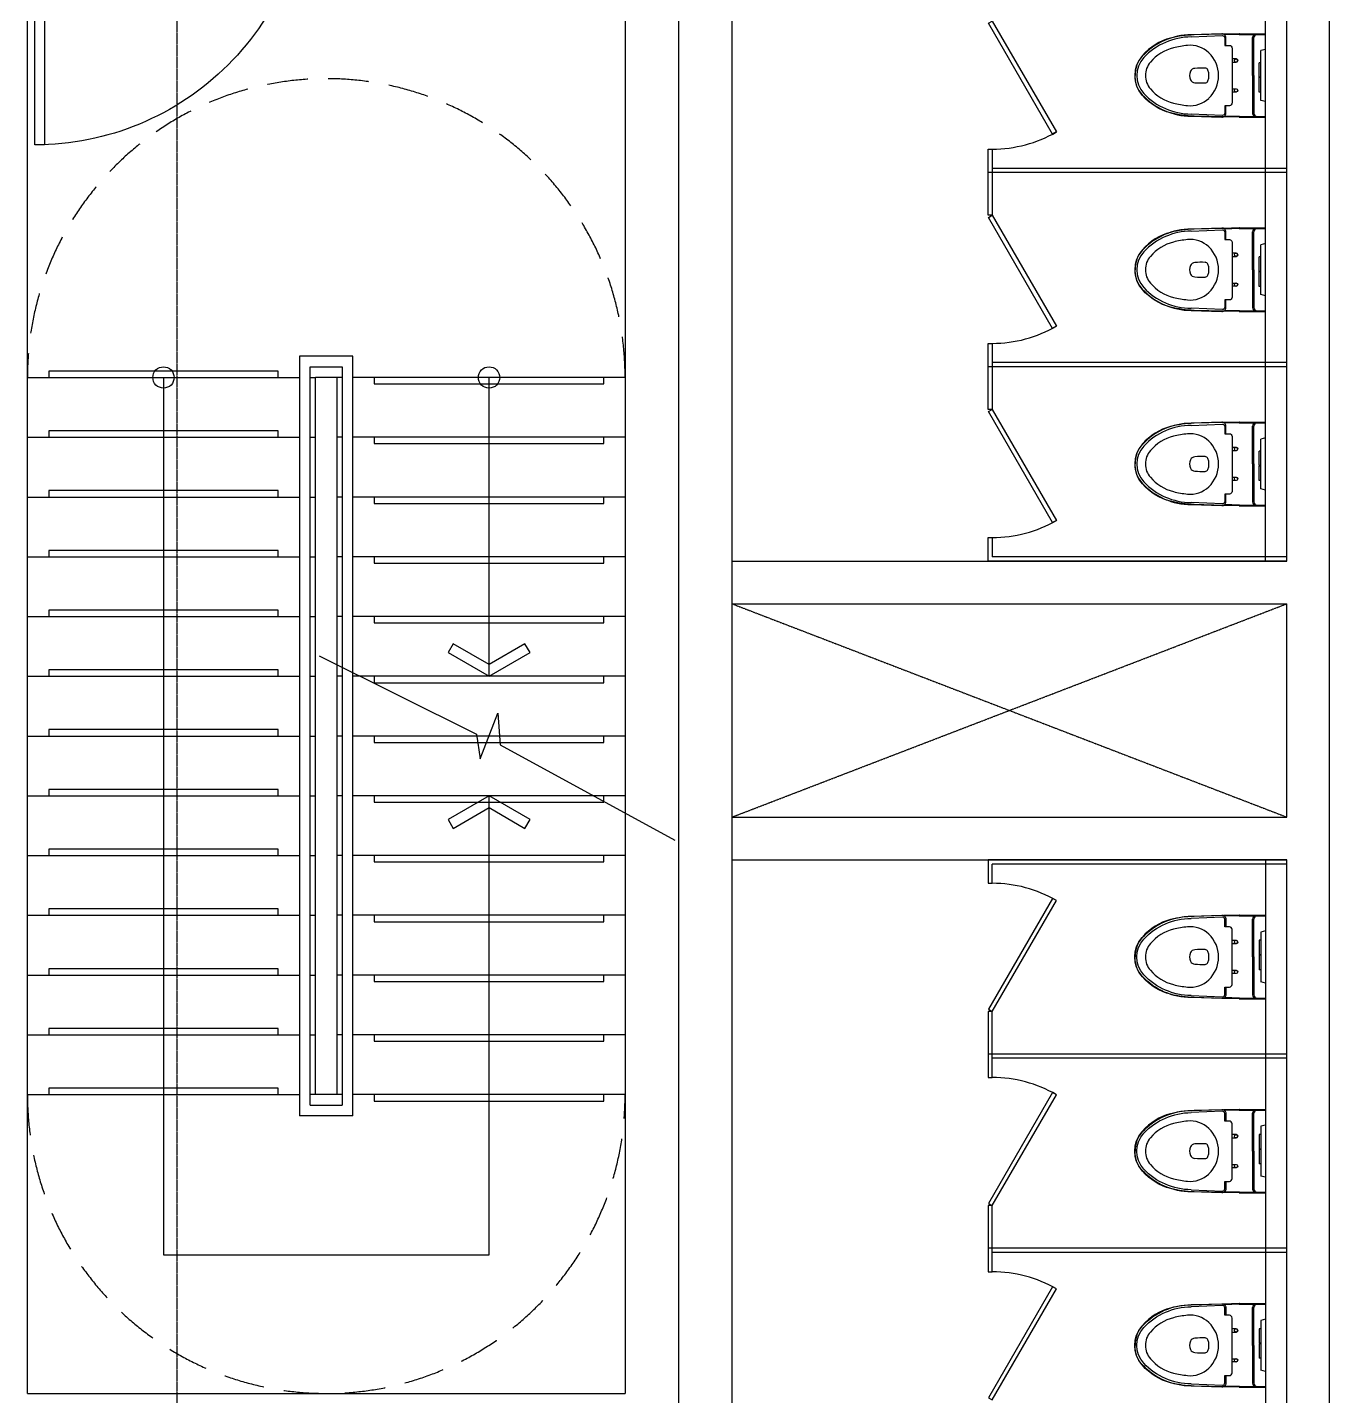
# Model space of a CAD drawing. Header units: millimetres. Extents: x -179076 to 173472, y -18667 to 271134.
# Drawn here: x -114487 to -108387, y 200502 to 206918 of the extents above; entities that cross this region are included whole.
import ezdxf
from ezdxf.enums import TextEntityAlignment as Align

# ---------------------------------------------------------------- set-up
doc = ezdxf.new("R2010")
doc.units = ezdxf.units.MM
for name, pattern in [('X-CORE_21F$0$CENTER2', [1.125, 0.75, -0.125, 0.125, -0.125]), ('X-CORE_21F$0$HIDDEN', [9.525, 6.35, -3.175]), ('X-GRID_5~ROOF$0$CENTER2', [1.125, 0.75, -0.125, 0.125, -0.125]), ('X-INT-OFFICE-21F$0$X-INT-OFFICE-21F$0$DASHED', [3, 2, -1])]:
    doc.linetypes.add(name, pattern=pattern)
doc.layers.get('0').update_dxf_attribs({"lineweight": 20})
doc.layers.get('Defpoints').update_dxf_attribs({"color": 151, "lineweight": 9})
for name, color, linetype in [('X-CORE_21F$0$A-CEN2', 8, 'X-CORE_21F$0$CENTER2'), ('X-CORE_21F$0$A-CON', 2, 'Continuous'), ('X-CORE_21F$0$A-DOOR', 4, 'Continuous'), ('X-CORE_21F$0$A-DOORF', 9, 'Continuous'), ('X-CORE_21F$0$A-ELE4', 8, 'Continuous'), ('X-CORE_21F$0$A-HR', 6, 'Continuous'), ('X-CORE_21F$0$A-STR', 4, 'Continuous'), ('X-CORE_21F$0$A-SYM', 7, 'Continuous'), ('X-GRID_5~ROOF$0$A-CEN1', 1, 'X-GRID_5~ROOF$0$CENTER2'), ('X-INT-OFFICE-21F$0$A-WALD', 7, 'Continuous'), ('X-INT-OFFICE-21F$0$X-INT-OFFICE-21F$0$A-OPEN2', 9, 'X-INT-OFFICE-21F$0$X-INT-OFFICE-21F$0$DASHED'), ('X-INT-OFFICE-21F$0$X-INT-OFFICE-21F$0$A-TOIL', 6, 'Continuous'), ('X-INT-OFFICE-21F$0$X-INT-OFFICE-21F$0$A-WALD', 7, 'Continuous')]:
    doc.layers.add(name, color=color, linetype=linetype)
doc.styles.add('X-CORE_21F$0$X-PLAN$0$Standard', font='')
doc.styles.get('X-CORE_21F$0$X-PLAN$0$Standard').set_extended_font_data('DotumChe')

# ---------------------------------------------------------------- blocks, each defined once
blk = doc.blocks.new('X-CORE_21F$0$SD-1350-220')
at = {"layer": 'X-CORE_21F$0$A-DOOR'}
for points in [[(35, 25), (80, 25), (80, 1305), (35, 1305)], [(0, -195), (35, -195), (35, -145), (50, -145), (50, -25), (35, -25), (35, 25), (0, 25)], [(1350, -195), (1315, -195), (1315, -145), (1300, -145), (1300, -25), (1315, -25), (1315, 25), (1350, 25)]]:
    blk.add_lwpolyline(points, close=True, dxfattribs=at)
at = {"layer": 'X-CORE_21F$0$A-DOORF'}
blk.add_arc((35, 25), 1280, 359.98932, 90, dxfattribs=at)
at = {"layer": 'X-CORE_21F$0$A-ELE4'}
for p, q in [((1315, 25), (35, 25)), ((1315, -195), (35, -195))]:
    blk.add_line(p, q, dxfattribs=at)
at = {"layer": 'Defpoints', "linetype": 'Continuous', "style": 'X-CORE_21F$0$X-PLAN$0$Standard', "text_generation_flag": 6}
blk.add_text('SD-1350-220', height=37.5, rotation=180, dxfattribs=at).set_placement((251.5, -91.3), align=Align.MIDDLE)

msp = doc.modelspace()

# ---------------------------------------------------------------- linework, layer by layer
at = {"layer": 'X-CORE_21F$0$A-CEN2'}
msp.add_line((-111437.3, 209667.5), (-111437.3, 197767.5), dxfattribs=at)
at = {"layer": 'X-CORE_21F$0$A-CON', "ltscale": 10}
for p, q in [((-114487.3, 200517.5), (-114487.3, 209917.5)), ((-111187.3, 209917.5), (-111187.3, 197517.5)), ((-111687.3, 207567.5), (-111687.3, 200517.5)), ((-114487.3, 200517.5), (-111687.3, 200517.5))]:
    msp.add_line(p, q, dxfattribs=at)
at = {"layer": 'X-CORE_21F$0$A-ELE4'}
for points in [[(-113312.3, 205277.5), (-113312.3, 205307.5), (-114387.3, 205307.5), (-114387.3, 205277.5)], [(-112862.3, 205277.5), (-112862.3, 205247.5), (-111787.3, 205247.5), (-111787.3, 205277.5)], [(-113312.3, 204997.5), (-113312.3, 205027.5), (-114387.3, 205027.5), (-114387.3, 204997.5)], [(-112862.3, 204997.5), (-112862.3, 204967.5), (-111787.3, 204967.5), (-111787.3, 204997.5)], [(-113312.3, 204717.5), (-113312.3, 204747.5), (-114387.3, 204747.5), (-114387.3, 204717.5)], [(-112862.3, 204717.5), (-112862.3, 204687.5), (-111787.3, 204687.5), (-111787.3, 204717.5)], [(-113312.3, 204437.5), (-113312.3, 204467.5), (-114387.3, 204467.5), (-114387.3, 204437.5)], [(-112862.3, 204437.5), (-112862.3, 204407.5), (-111787.3, 204407.5), (-111787.3, 204437.5)], [(-113312.3, 204157.5), (-113312.3, 204187.5), (-114387.3, 204187.5), (-114387.3, 204157.5)], [(-112862.3, 204157.5), (-112862.3, 204127.5), (-111787.3, 204127.5), (-111787.3, 204157.5)], [(-113312.3, 203877.5), (-113312.3, 203907.5), (-114387.3, 203907.5), (-114387.3, 203877.5)], [(-112862.3, 203877.5), (-112862.3, 203847.5), (-111787.3, 203847.5), (-111787.3, 203877.5)], [(-113312.3, 203597.5), (-113312.3, 203627.5), (-114387.3, 203627.5), (-114387.3, 203597.5)], [(-112862.3, 203597.5), (-112862.3, 203567.5), (-111787.3, 203567.5), (-111787.3, 203597.5)], [(-113312.3, 203317.5), (-113312.3, 203347.5), (-114387.3, 203347.5), (-114387.3, 203317.5)], [(-112862.3, 203317.5), (-112862.3, 203287.5), (-111787.3, 203287.5), (-111787.3, 203317.5)], [(-113312.3, 203037.5), (-113312.3, 203067.5), (-114387.3, 203067.5), (-114387.3, 203037.5)], [(-112862.3, 203037.5), (-112862.3, 203007.5), (-111787.3, 203007.5), (-111787.3, 203037.5)], [(-113312.3, 202757.5), (-113312.3, 202787.5), (-114387.3, 202787.5), (-114387.3, 202757.5)], [(-112862.3, 202757.5), (-112862.3, 202727.5), (-111787.3, 202727.5), (-111787.3, 202757.5)], [(-113312.3, 202477.5), (-113312.3, 202507.5), (-114387.3, 202507.5), (-114387.3, 202477.5)], [(-112862.3, 202477.5), (-112862.3, 202447.5), (-111787.3, 202447.5), (-111787.3, 202477.5)], [(-113312.3, 202197.5), (-113312.3, 202227.5), (-114387.3, 202227.5), (-114387.3, 202197.5)], [(-112862.3, 202197.5), (-112862.3, 202167.5), (-111787.3, 202167.5), (-111787.3, 202197.5)], [(-113312.3, 201917.5), (-113312.3, 201947.5), (-114387.3, 201947.5), (-114387.3, 201917.5)], [(-112862.3, 201917.5), (-112862.3, 201887.5), (-111787.3, 201887.5), (-111787.3, 201917.5)]]:
    msp.add_lwpolyline(points, dxfattribs=at)
at = {"layer": 'X-CORE_21F$0$A-HR'}
for p, q in [((-113212.3, 205377.5), (-113212.3, 201817.5)), ((-112962.3, 201817.5), (-112962.3, 205377.5)), ((-113162.3, 201867.5), (-113162.3, 205327.5)), ((-113162.3, 205327.5), (-113012.3, 205327.5)), ((-113012.3, 205327.5), (-113012.3, 201867.5)), ((-113162.3, 201867.5), (-113012.3, 201867.5)), ((-112962.3, 201817.5), (-113212.3, 201817.5))]:
    msp.add_line(p, q, dxfattribs=at)
msp.add_lwpolyline([(-112962.3, 205377.5), (-113212.3, 205377.5)], dxfattribs=at)
at = {"layer": 'X-CORE_21F$0$A-STR'}
for p, q in [((-114487.3, 205277.5), (-113212.3, 205277.5)), ((-113162.3, 205277.5), (-113137.3, 205277.5)), ((-113037.3, 205277.5), (-113137.3, 205277.5)), ((-113137.3, 201917.5), (-113137.3, 205277.5)), ((-113037.3, 205277.5), (-113037.3, 201917.5)), ((-113012.3, 205277.5), (-113037.3, 205277.5)), ((-111687.3, 205277.5), (-112962.3, 205277.5)), ((-114487.3, 204997.5), (-113212.3, 204997.5)), ((-113162.3, 204997.5), (-113137.3, 204997.5)), ((-113012.3, 204997.5), (-113037.3, 204997.5)), ((-111687.3, 204997.5), (-112962.3, 204997.5)), ((-114487.3, 204717.5), (-113212.3, 204717.5)), ((-113162.3, 204717.5), (-113137.3, 204717.5)), ((-113012.3, 204717.5), (-113037.3, 204717.5)), ((-111687.3, 204717.5), (-112962.3, 204717.5)), ((-114487.3, 204437.5), (-113212.3, 204437.5)), ((-113162.3, 204437.5), (-113137.3, 204437.5)), ((-113012.3, 204437.5), (-113037.3, 204437.5)), ((-111687.3, 204437.5), (-112962.3, 204437.5)), ((-114487.3, 204157.5), (-113212.3, 204157.5)), ((-113162.3, 204157.5), (-113137.3, 204157.5)), ((-113012.3, 204157.5), (-113037.3, 204157.5)), ((-111687.3, 204157.5), (-112962.3, 204157.5)), ((-114487.3, 203877.5), (-113212.3, 203877.5)), ((-113162.3, 203877.5), (-113137.3, 203877.5)), ((-113012.3, 203877.5), (-113037.3, 203877.5)), ((-111687.3, 203877.5), (-112962.3, 203877.5)), ((-114487.3, 203597.5), (-113212.3, 203597.5)), ((-113162.3, 203597.5), (-113137.3, 203597.5)), ((-113012.3, 203597.5), (-113037.3, 203597.5)), ((-111687.3, 203597.5), (-112962.3, 203597.5)), ((-114487.3, 203317.5), (-113212.3, 203317.5)), ((-113162.3, 203317.5), (-113137.3, 203317.5)), ((-113012.3, 203317.5), (-113037.3, 203317.5)), ((-111687.3, 203317.5), (-112962.3, 203317.5)), ((-114487.3, 203037.5), (-113212.3, 203037.5)), ((-113162.3, 203037.5), (-113137.3, 203037.5)), ((-113012.3, 203037.5), (-113037.3, 203037.5)), ((-111687.3, 203037.5), (-112962.3, 203037.5)), ((-114487.3, 202757.5), (-113212.3, 202757.5)), ((-113162.3, 202757.5), (-113137.3, 202757.5)), ((-113012.3, 202757.5), (-113037.3, 202757.5)), ((-111687.3, 202757.5), (-112962.3, 202757.5)), ((-114487.3, 202477.5), (-113212.3, 202477.5)), ((-113162.3, 202477.5), (-113137.3, 202477.5)), ((-113012.3, 202477.5), (-113037.3, 202477.5)), ((-111687.3, 202477.5), (-112962.3, 202477.5)), ((-114487.3, 202197.5), (-113212.3, 202197.5)), ((-113162.3, 202197.5), (-113137.3, 202197.5)), ((-113012.3, 202197.5), (-113037.3, 202197.5)), ((-111687.3, 202197.5), (-112962.3, 202197.5)), ((-114487.3, 201917.5), (-113212.3, 201917.5)), ((-113012.3, 201917.5), (-113162.3, 201917.5)), ((-111687.3, 201917.5), (-112962.3, 201917.5))]:
    msp.add_line(p, q, dxfattribs=at)
at = {"layer": 'X-CORE_21F$0$A-STR', "color": 8, "linetype": 'X-CORE_21F$0$HIDDEN', "ltscale": 30}
for centre, start, end in [((-113087.3, 205277.5), 0, 180), ((-113087.3, 201917.5), 180, 0)]:
    msp.add_arc(centre, 1400, start, end, dxfattribs=at)
at = {"layer": 'X-CORE_21F$0$A-SYM'}
for points in [[(-113849.8, 205277.5), (-113849.8, 201167.5), (-112324.8, 201167.5), (-112324.8, 203317.5)], [(-112324.8, 203877.5), (-112324.8, 205277.5)], [(-113121.2, 203973.9), (-112382.8, 203606.8), (-112366.3, 203491), (-112283.3, 203704), (-112273.4, 203555.9), (-111454.2, 203109.4)]]:
    msp.add_lwpolyline(points, dxfattribs=at)
for points in [[(-112132.8, 203988.3), (-112156.8, 204029.9), (-112324.8, 203932.9), (-112492.8, 204029.9), (-112516.8, 203988.3), (-112324.8, 203877.5)], [(-112516.8, 203206.6), (-112492.8, 203165), (-112324.8, 203262), (-112156.8, 203165), (-112132.8, 203206.6), (-112324.8, 203317.5)]]:
    msp.add_lwpolyline(points, close=True, dxfattribs=at)
for centre in [(-113849.8, 205277.5), (-112324.8, 205277.5)]:
    msp.add_circle(centre, 50, dxfattribs=at)
at = {"layer": 'X-GRID_5~ROOF$0$A-CEN1', "ltscale": 10}
msp.add_line((-113787.3, 231767.5), (-113787.3, 175767.5), dxfattribs=at)
at = {"layer": 'X-INT-OFFICE-21F$0$A-WALD'}
msp.add_line((-108387.3, 197367.5), (-108387.3, 210067.5), dxfattribs=at)
at = {"layer": 'X-INT-OFFICE-21F$0$X-INT-OFFICE-21F$0$A-OPEN2'}
for p, q in [((-111187.3, 203217.5), (-108587.3, 204217.5)), ((-111187.3, 204217.5), (-108587.3, 203217.5))]:
    msp.add_line(p, q, dxfattribs=at)
at = {"layer": 'X-INT-OFFICE-21F$0$X-INT-OFFICE-21F$0$A-TOIL'}
for p, q in [((-109987.3, 206237.5), (-109987.3, 206347.5)), ((-109987.3, 206347.5), (-109967.3, 206347.5)), ((-109967.3, 206347.5), (-109967.3, 206257.5)), ((-109987.3, 206037.5), (-109987.3, 206257.5)), ((-108587.3, 206237.5), (-109987.3, 206237.5)), ((-109967.3, 206257.5), (-109967.3, 206037.5)), ((-108587.3, 206257.5), (-109967.3, 206257.5)), ((-108587.3, 206237.5), (-109967.3, 206237.5)), ((-109967.3, 206037.5), (-109987.3, 206037.5)), ((-109987.3, 205327.5), (-109987.3, 205437.5)), ((-109987.3, 205437.5), (-109967.3, 205437.5)), ((-109967.3, 205437.5), (-109967.3, 205347.5)), ((-109987.3, 205127.5), (-109987.3, 205347.5)), ((-108587.3, 205327.5), (-109987.3, 205327.5)), ((-109967.3, 205347.5), (-109967.3, 205127.5)), ((-108587.3, 205347.5), (-109967.3, 205347.5)), ((-108587.3, 205327.5), (-109967.3, 205327.5)), ((-109967.3, 205127.5), (-109987.3, 205127.5)), ((-109987.3, 204417.5), (-109987.3, 204527.5)), ((-109987.3, 204527.5), (-109967.3, 204527.5)), ((-109967.3, 204527.5), (-109967.3, 204437.5)), ((-108587.3, 204417.5), (-109987.3, 204417.5)), ((-108587.3, 204437.5), (-109967.3, 204437.5)), ((-108587.3, 203017.5), (-109987.3, 203017.5)), ((-109987.3, 203017.5), (-109987.3, 202907.5)), ((-108587.3, 202997.5), (-109967.3, 202997.5)), ((-109967.3, 202907.5), (-109967.3, 202997.5)), ((-109987.3, 202907.5), (-109967.3, 202907.5)), ((-109967.3, 202307.5), (-109987.3, 202307.5)), ((-109987.3, 202307.5), (-109987.3, 202087.5)), ((-109967.3, 202087.5), (-109967.3, 202307.5)), ((-108587.3, 202107.5), (-109987.3, 202107.5)), ((-109987.3, 202107.5), (-109987.3, 201997.5)), ((-108587.3, 202107.5), (-109967.3, 202107.5)), ((-108587.3, 202087.5), (-109967.3, 202087.5)), ((-109967.3, 201997.5), (-109967.3, 202087.5)), ((-109987.3, 201997.5), (-109967.3, 201997.5)), ((-109987.3, 201397.5), (-109987.3, 201177.5)), ((-109967.3, 201397.5), (-109987.3, 201397.5)), ((-109967.3, 201177.5), (-109967.3, 201397.5)), ((-108587.3, 201197.5), (-109987.3, 201197.5)), ((-109987.3, 201197.5), (-109987.3, 201087.5)), ((-108587.3, 201197.5), (-109967.3, 201197.5)), ((-108587.3, 201177.5), (-109967.3, 201177.5)), ((-109967.3, 201087.5), (-109967.3, 201177.5)), ((-109987.3, 201087.5), (-109967.3, 201087.5))]:
    msp.add_line(p, q, dxfattribs=at)
for points in [[(-108687.3, 206237.5), (-108687.3, 207147.5)], [(-108687.3, 205327.5), (-108687.3, 206237.5)], [(-108687.3, 204417.5), (-108687.3, 205327.5)], [(-108687.3, 203017.5), (-108687.3, 202107.5)], [(-108687.3, 202107.5), (-108687.3, 201197.5)], [(-108687.3, 201197.5), (-108687.3, 200287.5)]]:
    msp.add_lwpolyline(points, dxfattribs=at)
for points in [[(-109667.3, 206427.8), (-109684.7, 206417.8), (-109984.7, 206937.5), (-109967.3, 206947.5)], [(-109667.3, 205517.8), (-109684.7, 205507.8), (-109984.7, 206027.5), (-109967.3, 206037.5)], [(-109667.3, 204607.8), (-109684.7, 204597.8), (-109984.7, 205117.5), (-109967.3, 205127.5)], [(-109667.3, 202827.1), (-109684.7, 202837.1), (-109984.7, 202317.5), (-109967.3, 202307.5)], [(-109667.3, 201917.1), (-109684.7, 201927.1), (-109984.7, 201407.5), (-109967.3, 201397.5)], [(-109667.3, 201007.1), (-109684.7, 201017.1), (-109984.7, 200497.5), (-109967.3, 200487.5)]]:
    msp.add_lwpolyline(points, close=True, dxfattribs=at)
for centre, start, end in [((-109967.3, 206947.5), 270, 300), ((-109967.3, 206037.5), 270, 300), ((-109967.3, 205127.5), 270, 300), ((-109967.3, 202307.5), 60, 90), ((-109967.3, 201397.5), 60, 90), ((-109967.3, 200487.5), 60, 90)]:
    msp.add_arc(centre, 600, start, end, dxfattribs=at)
at = {"layer": 'X-INT-OFFICE-21F$0$X-INT-OFFICE-21F$0$A-WALD'}
for p, q in [((-108587.3, 204417.5), (-108587.3, 209717.5)), ((-111187.3, 204417.5), (-108587.3, 204417.5)), ((-111187.3, 204217.5), (-108587.3, 204217.5)), ((-108587.3, 203217.5), (-108587.3, 204217.5)), ((-111187.3, 203217.5), (-108587.3, 203217.5)), ((-111187.3, 203017.5), (-108587.3, 203017.5)), ((-108587.3, 197717.5), (-108587.3, 203017.5))]:
    msp.add_line(p, q, dxfattribs=at)

# ---------------------------------------------------------------- block references
at = {"xscale": -1, "rotation": 180}
msp.add_blockref('X-CORE_21F$0$SD-1350-220', (-114487.3, 207672.5), dxfattribs=at)

# ---------------------------------------------------------------- next in the draw order: wipeouts: each hides what was drawn before it
for points in [[(-108687.3, 206496.5), (-108810.6, 206496.5), (-108822.9, 206496.8), (-108835.2, 206497.1), (-108847.5, 206497.5), (-108859.9, 206497.8), (-108872.2, 206498.1), (-108884.5, 206498.5), (-108886.1, 206497.9), (-108887.8, 206497.4), (-108889.6, 206497.2), (-108891.4, 206497.1), (-109035.6, 206502), (-109047.8, 206502.2), (-109060.1, 206502.9), (-109072.3, 206504.1), (-109084.4, 206505.8), (-109096.5, 206508), (-109108.4, 206510.6), (-109120.3, 206513.8), (-109132, 206517.4), (-109147.2, 206521.7), (-109162.1, 206527), (-109176.6, 206533.1), (-109190.8, 206540.2), (-109204.4, 206548.1), (-109217.6, 206556.8), (-109230.2, 206566.3), (-109242.2, 206576.6), (-109253.6, 206587.5), (-109264.2, 206599.2), (-109268.1, 206603.9), (-109271.8, 206608.8), (-109275.3, 206613.9), (-109278.6, 206619), (-109281.6, 206624.4), (-109287.2, 206634.9), (-109291.9, 206645.8), (-109295.6, 206657.1), (-109298.2, 206668.8), (-109299.8, 206680.6), (-109300.3, 206692.5), (-109299.8, 206704.4), (-109298.2, 206716.2), (-109295.6, 206727.8), (-109291.9, 206739.1), (-109287.2, 206750), (-109281.6, 206760.5), (-109278.6, 206765.9), (-109275.3, 206771.1), (-109271.8, 206776.1), (-109268.1, 206781), (-109264.2, 206785.7), (-109253.6, 206797.4), (-109242.2, 206808.3), (-109230.2, 206818.6), (-109217.6, 206828.1), (-109204.4, 206836.8), (-109190.8, 206844.7), (-109176.6, 206851.8), (-109162.1, 206857.9), (-109147.2, 206863.2), (-109132, 206867.6), (-109120.3, 206871.1), (-109108.4, 206874.3), (-109096.5, 206876.9), (-109084.4, 206879.1), (-109072.3, 206880.8), (-109060.1, 206880.8), (-109047.8, 206882.7), (-109035.6, 206883), (-108891.4, 206887.8), (-108889.6, 206887.7), (-108887.8, 206887.5), (-108886.1, 206887), (-108884.5, 206886.4), (-108872.2, 206886.8), (-108859.9, 206887.1), (-108847.5, 206887.4), (-108835.2, 206887.8), (-108822.9, 206888.1), (-108810.6, 206888.4), (-108687.3, 206888.4)], [(-108687.3, 205586.5), (-108810.6, 205586.5), (-108822.9, 205586.8), (-108835.2, 205587.1), (-108847.5, 205587.5), (-108859.9, 205587.8), (-108872.2, 205588.1), (-108884.5, 205588.5), (-108886.1, 205587.9), (-108887.8, 205587.4), (-108889.6, 205587.2), (-108891.4, 205587.1), (-109035.6, 205592), (-109047.8, 205592.2), (-109060.1, 205592.9), (-109072.3, 205594.1), (-109084.4, 205595.8), (-109096.5, 205598), (-109108.4, 205600.6), (-109120.3, 205603.8), (-109132, 205607.4), (-109147.2, 205611.7), (-109162.1, 205617), (-109176.6, 205623.1), (-109190.8, 205630.2), (-109204.4, 205638.1), (-109217.6, 205646.8), (-109230.2, 205656.3), (-109242.2, 205666.6), (-109253.6, 205677.5), (-109264.2, 205689.2), (-109268.1, 205693.9), (-109271.8, 205698.8), (-109275.3, 205703.9), (-109278.6, 205709), (-109281.6, 205714.4), (-109287.2, 205724.9), (-109291.9, 205735.8), (-109295.6, 205747.1), (-109298.2, 205758.8), (-109299.8, 205770.6), (-109300.3, 205782.5), (-109299.8, 205794.4), (-109298.2, 205806.2), (-109295.6, 205817.8), (-109291.9, 205829.1), (-109287.2, 205840), (-109281.6, 205850.5), (-109278.6, 205855.9), (-109275.3, 205861.1), (-109271.8, 205866.1), (-109268.1, 205871), (-109264.2, 205875.7), (-109253.6, 205887.4), (-109242.2, 205898.3), (-109230.2, 205908.6), (-109217.6, 205918.1), (-109204.4, 205926.8), (-109190.8, 205934.7), (-109176.6, 205941.8), (-109162.1, 205947.9), (-109147.2, 205953.2), (-109132, 205957.6), (-109120.3, 205961.1), (-109108.4, 205964.3), (-109096.5, 205966.9), (-109084.4, 205969.1), (-109072.3, 205970.8), (-109060.1, 205970.8), (-109047.8, 205972.7), (-109035.6, 205973), (-108891.4, 205977.8), (-108889.6, 205977.7), (-108887.8, 205977.5), (-108886.1, 205977), (-108884.5, 205976.4), (-108872.2, 205976.8), (-108859.9, 205977.1), (-108847.5, 205977.4), (-108835.2, 205977.8), (-108822.9, 205978.1), (-108810.6, 205978.4), (-108687.3, 205978.4)], [(-108687.3, 204676.5), (-108810.6, 204676.5), (-108822.9, 204676.8), (-108835.2, 204677.1), (-108847.5, 204677.5), (-108859.9, 204677.8), (-108872.2, 204678.1), (-108884.5, 204678.5), (-108886.1, 204677.9), (-108887.8, 204677.4), (-108889.6, 204677.2), (-108891.4, 204677.1), (-109035.6, 204682), (-109047.8, 204682.2), (-109060.1, 204682.9), (-109072.3, 204684.1), (-109084.4, 204685.8), (-109096.5, 204688), (-109108.4, 204690.6), (-109120.3, 204693.8), (-109132, 204697.4), (-109147.2, 204701.7), (-109162.1, 204707), (-109176.6, 204713.1), (-109190.8, 204720.2), (-109204.4, 204728.1), (-109217.6, 204736.8), (-109230.2, 204746.3), (-109242.2, 204756.6), (-109253.6, 204767.5), (-109264.2, 204779.2), (-109268.1, 204783.9), (-109271.8, 204788.8), (-109275.3, 204793.9), (-109278.6, 204799), (-109281.6, 204804.4), (-109287.2, 204814.9), (-109291.9, 204825.8), (-109295.6, 204837.1), (-109298.2, 204848.8), (-109299.8, 204860.6), (-109300.3, 204872.5), (-109299.8, 204884.4), (-109298.2, 204896.2), (-109295.6, 204907.8), (-109291.9, 204919.1), (-109287.2, 204930), (-109281.6, 204940.5), (-109278.6, 204945.9), (-109275.3, 204951.1), (-109271.8, 204956.1), (-109268.1, 204961), (-109264.2, 204965.7), (-109253.6, 204977.4), (-109242.2, 204988.3), (-109230.2, 204998.6), (-109217.6, 205008.1), (-109204.4, 205016.8), (-109190.8, 205024.7), (-109176.6, 205031.8), (-109162.1, 205037.9), (-109147.2, 205043.2), (-109132, 205047.6), (-109120.3, 205051.1), (-109108.4, 205054.3), (-109096.5, 205056.9), (-109084.4, 205059.1), (-109072.3, 205060.8), (-109060.1, 205060.8), (-109047.8, 205062.7), (-109035.6, 205063), (-108891.4, 205067.8), (-108889.6, 205067.7), (-108887.8, 205067.5), (-108886.1, 205067), (-108884.5, 205066.4), (-108872.2, 205066.8), (-108859.9, 205067.1), (-108847.5, 205067.4), (-108835.2, 205067.8), (-108822.9, 205068.1), (-108810.6, 205068.4), (-108687.3, 205068.4)], [(-108687.3, 202758.4), (-108810.6, 202758.4), (-108822.9, 202758.1), (-108835.2, 202757.8), (-108847.5, 202757.4), (-108859.9, 202757.1), (-108872.2, 202756.8), (-108884.5, 202756.4), (-108886.1, 202757), (-108887.8, 202757.5), (-108889.6, 202757.7), (-108891.4, 202757.8), (-109035.6, 202753), (-109047.8, 202752.7), (-109060.1, 202752), (-109072.3, 202750.8), (-109084.4, 202749.1), (-109096.5, 202746.9), (-109108.4, 202744.3), (-109120.3, 202741.1), (-109132, 202737.6), (-109147.2, 202733.2), (-109162.1, 202727.9), (-109176.6, 202721.8), (-109190.8, 202714.7), (-109204.4, 202706.8), (-109217.6, 202698.1), (-109230.2, 202688.6), (-109242.2, 202678.3), (-109253.6, 202667.4), (-109264.2, 202655.7), (-109268.1, 202651), (-109271.8, 202646.1), (-109275.3, 202641.1), (-109278.6, 202635.9), (-109281.6, 202630.5), (-109287.2, 202620), (-109291.9, 202609.1), (-109295.6, 202597.8), (-109298.2, 202586.2), (-109299.8, 202574.4), (-109300.3, 202562.5), (-109299.8, 202550.6), (-109298.2, 202538.8), (-109295.6, 202527.1), (-109291.9, 202515.8), (-109287.2, 202504.9), (-109281.6, 202494.4), (-109278.6, 202489), (-109275.3, 202483.9), (-109271.8, 202478.8), (-109268.1, 202473.9), (-109264.2, 202469.2), (-109253.6, 202457.5), (-109242.2, 202446.6), (-109230.2, 202436.3), (-109217.6, 202426.8), (-109204.4, 202418.1), (-109190.8, 202410.2), (-109176.6, 202403.1), (-109162.1, 202397), (-109147.2, 202391.7), (-109132, 202387.4), (-109120.3, 202383.8), (-109108.4, 202380.6), (-109096.5, 202378), (-109084.4, 202375.8), (-109072.3, 202374.1), (-109060.1, 202374.1), (-109047.8, 202372.2), (-109035.6, 202372), (-108891.4, 202367.1), (-108889.6, 202367.2), (-108887.8, 202367.4), (-108886.1, 202367.9), (-108884.5, 202368.5), (-108872.2, 202368.1), (-108859.9, 202367.8), (-108847.5, 202367.5), (-108835.2, 202367.1), (-108822.9, 202366.8), (-108810.6, 202366.5), (-108687.3, 202366.5)], [(-108687.3, 201848.4), (-108810.6, 201848.4), (-108822.9, 201848.1), (-108835.2, 201847.8), (-108847.5, 201847.4), (-108859.9, 201847.1), (-108872.2, 201846.8), (-108884.5, 201846.4), (-108886.1, 201847), (-108887.8, 201847.5), (-108889.6, 201847.7), (-108891.4, 201847.8), (-109035.6, 201843), (-109047.8, 201842.7), (-109060.1, 201842), (-109072.3, 201840.8), (-109084.4, 201839.1), (-109096.5, 201836.9), (-109108.4, 201834.3), (-109120.3, 201831.1), (-109132, 201827.6), (-109147.2, 201823.2), (-109162.1, 201817.9), (-109176.6, 201811.8), (-109190.8, 201804.7), (-109204.4, 201796.8), (-109217.6, 201788.1), (-109230.2, 201778.6), (-109242.2, 201768.3), (-109253.6, 201757.4), (-109264.2, 201745.7), (-109268.1, 201741), (-109271.8, 201736.1), (-109275.3, 201731.1), (-109278.6, 201725.9), (-109281.6, 201720.5), (-109287.2, 201710), (-109291.9, 201699.1), (-109295.6, 201687.8), (-109298.2, 201676.2), (-109299.8, 201664.4), (-109300.3, 201652.5), (-109299.8, 201640.6), (-109298.2, 201628.8), (-109295.6, 201617.1), (-109291.9, 201605.8), (-109287.2, 201594.9), (-109281.6, 201584.4), (-109278.6, 201579), (-109275.3, 201573.9), (-109271.8, 201568.8), (-109268.1, 201563.9), (-109264.2, 201559.2), (-109253.6, 201547.5), (-109242.2, 201536.6), (-109230.2, 201526.3), (-109217.6, 201516.8), (-109204.4, 201508.1), (-109190.8, 201500.2), (-109176.6, 201493.1), (-109162.1, 201487), (-109147.2, 201481.7), (-109132, 201477.4), (-109120.3, 201473.8), (-109108.4, 201470.6), (-109096.5, 201468), (-109084.4, 201465.8), (-109072.3, 201464.1), (-109060.1, 201464.1), (-109047.8, 201462.2), (-109035.6, 201462), (-108891.4, 201457.1), (-108889.6, 201457.2), (-108887.8, 201457.4), (-108886.1, 201457.9), (-108884.5, 201458.5), (-108872.2, 201458.1), (-108859.9, 201457.8), (-108847.5, 201457.5), (-108835.2, 201457.1), (-108822.9, 201456.8), (-108810.6, 201456.5), (-108687.3, 201456.5)], [(-108687.3, 200938.4), (-108810.6, 200938.4), (-108822.9, 200938.1), (-108835.2, 200937.8), (-108847.5, 200937.4), (-108859.9, 200937.1), (-108872.2, 200936.8), (-108884.5, 200936.4), (-108886.1, 200937), (-108887.8, 200937.5), (-108889.6, 200937.7), (-108891.4, 200937.8), (-109035.6, 200933), (-109047.8, 200932.7), (-109060.1, 200932), (-109072.3, 200930.8), (-109084.4, 200929.1), (-109096.5, 200926.9), (-109108.4, 200924.3), (-109120.3, 200921.1), (-109132, 200917.6), (-109147.2, 200913.2), (-109162.1, 200907.9), (-109176.6, 200901.8), (-109190.8, 200894.7), (-109204.4, 200886.8), (-109217.6, 200878.1), (-109230.2, 200868.6), (-109242.2, 200858.3), (-109253.6, 200847.4), (-109264.2, 200835.7), (-109268.1, 200831), (-109271.8, 200826.1), (-109275.3, 200821.1), (-109278.6, 200815.9), (-109281.6, 200810.5), (-109287.2, 200800), (-109291.9, 200789.1), (-109295.6, 200777.8), (-109298.2, 200766.2), (-109299.8, 200754.4), (-109300.3, 200742.5), (-109299.8, 200730.6), (-109298.2, 200718.8), (-109295.6, 200707.1), (-109291.9, 200695.8), (-109287.2, 200684.9), (-109281.6, 200674.4), (-109278.6, 200669), (-109275.3, 200663.9), (-109271.8, 200658.8), (-109268.1, 200653.9), (-109264.2, 200649.2), (-109253.6, 200637.5), (-109242.2, 200626.6), (-109230.2, 200616.3), (-109217.6, 200606.8), (-109204.4, 200598.1), (-109190.8, 200590.2), (-109176.6, 200583.1), (-109162.1, 200577), (-109147.2, 200571.7), (-109132, 200567.4), (-109120.3, 200563.8), (-109108.4, 200560.6), (-109096.5, 200558), (-109084.4, 200555.8), (-109072.3, 200554.1), (-109060.1, 200554.1), (-109047.8, 200552.2), (-109035.6, 200552), (-108891.4, 200547.1), (-108889.6, 200547.2), (-108887.8, 200547.4), (-108886.1, 200547.9), (-108884.5, 200548.5), (-108872.2, 200548.1), (-108859.9, 200547.8), (-108847.5, 200547.5), (-108835.2, 200547.1), (-108822.9, 200546.8), (-108810.6, 200546.5), (-108687.3, 200546.5)]]:
    msp.add_wipeout(points).translate(0, 0, 0).dxf.layer = 'X-INT-OFFICE-21F$0$X-INT-OFFICE-21F$0$A-TOIL'

# ---------------------------------------------------------------- next in the draw order: linework, layer by layer
at = {"layer": 'X-INT-OFFICE-21F$0$X-INT-OFFICE-21F$0$A-TOIL'}
for p, q in [((-108810.6, 206888.4), (-108687.3, 206888.4)), ((-108810.6, 206884.9), (-108687.3, 206884.9)), ((-108748.7, 206692.5), (-108748.7, 206869.9)), ((-108742.1, 206692.5), (-108742.1, 206869.9)), ((-108687.3, 206496.5), (-108687.3, 206888.4)), ((-108687.3, 206815), (-108709.3, 206809)), ((-108709.3, 206576), (-108709.3, 206809)), ((-108687.3, 206570), (-108687.3, 206815)), ((-108717.3, 206684.4), (-108717.3, 206752.3)), ((-108709.3, 206752.3), (-108717.3, 206752.3)), ((-108748.7, 206692.5), (-108748.7, 206515)), ((-108742.1, 206692.5), (-108742.1, 206515)), ((-108709.3, 206684.4), (-108717.3, 206684.4)), ((-108717.3, 206614.4), (-108717.3, 206682.4)), ((-108709.3, 206682.4), (-108717.3, 206682.4)), ((-108709.3, 206614.4), (-108717.3, 206614.4)), ((-108687.3, 206570), (-108709.3, 206576)), ((-108810.6, 206500), (-108687.3, 206500)), ((-108810.6, 206496.5), (-108687.3, 206496.5)), ((-108810.6, 205978.4), (-108687.3, 205978.4)), ((-108810.6, 205974.9), (-108687.3, 205974.9)), ((-108748.7, 205782.5), (-108748.7, 205959.9)), ((-108742.1, 205782.5), (-108742.1, 205959.9)), ((-108687.3, 205586.5), (-108687.3, 205978.4)), ((-108687.3, 205905), (-108709.3, 205899)), ((-108709.3, 205666), (-108709.3, 205899)), ((-108687.3, 205660), (-108687.3, 205905)), ((-108717.3, 205774.4), (-108717.3, 205842.3)), ((-108709.3, 205842.3), (-108717.3, 205842.3)), ((-108748.7, 205782.5), (-108748.7, 205605)), ((-108742.1, 205782.5), (-108742.1, 205605)), ((-108709.3, 205774.4), (-108717.3, 205774.4)), ((-108717.3, 205704.4), (-108717.3, 205772.4)), ((-108709.3, 205772.4), (-108717.3, 205772.4)), ((-108709.3, 205704.4), (-108717.3, 205704.4)), ((-108687.3, 205660), (-108709.3, 205666)), ((-108810.6, 205590), (-108687.3, 205590)), ((-108810.6, 205586.5), (-108687.3, 205586.5)), ((-108810.6, 205068.4), (-108687.3, 205068.4)), ((-108810.6, 205064.9), (-108687.3, 205064.9)), ((-108748.7, 204872.5), (-108748.7, 205049.9)), ((-108742.1, 204872.5), (-108742.1, 205049.9)), ((-108687.3, 204676.5), (-108687.3, 205068.4)), ((-108687.3, 204995), (-108709.3, 204989)), ((-108709.3, 204756), (-108709.3, 204989)), ((-108687.3, 204750), (-108687.3, 204995)), ((-108717.3, 204864.4), (-108717.3, 204932.3)), ((-108709.3, 204932.3), (-108717.3, 204932.3)), ((-108748.7, 204872.5), (-108748.7, 204695)), ((-108742.1, 204872.5), (-108742.1, 204695)), ((-108709.3, 204864.4), (-108717.3, 204864.4)), ((-108717.3, 204794.4), (-108717.3, 204862.4)), ((-108709.3, 204862.4), (-108717.3, 204862.4)), ((-108709.3, 204794.4), (-108717.3, 204794.4)), ((-108687.3, 204750), (-108709.3, 204756)), ((-108810.6, 204680), (-108687.3, 204680)), ((-108810.6, 204676.5), (-108687.3, 204676.5)), ((-108810.6, 202758.4), (-108687.3, 202758.4)), ((-108810.6, 202754.9), (-108687.3, 202754.9)), ((-108748.7, 202562.5), (-108748.7, 202739.9)), ((-108742.1, 202562.5), (-108742.1, 202739.9)), ((-108687.3, 202758.4), (-108687.3, 202366.5)), ((-108687.3, 202685), (-108709.3, 202679)), ((-108709.3, 202679), (-108709.3, 202446)), ((-108687.3, 202685), (-108687.3, 202440)), ((-108717.3, 202640.5), (-108717.3, 202572.5)), ((-108709.3, 202640.5), (-108717.3, 202640.5)), ((-108748.7, 202562.5), (-108748.7, 202385)), ((-108742.1, 202562.5), (-108742.1, 202385)), ((-108709.3, 202572.5), (-108717.3, 202572.5)), ((-108717.3, 202570.5), (-108717.3, 202502.6)), ((-108709.3, 202570.5), (-108717.3, 202570.5)), ((-108709.3, 202502.6), (-108717.3, 202502.6)), ((-108687.3, 202440), (-108709.3, 202446)), ((-108810.6, 202370), (-108687.3, 202370)), ((-108810.6, 202366.5), (-108687.3, 202366.5)), ((-108810.6, 201848.4), (-108687.3, 201848.4)), ((-108810.6, 201844.9), (-108687.3, 201844.9)), ((-108687.3, 201848.4), (-108687.3, 201456.5)), ((-108748.7, 201652.5), (-108748.7, 201829.9)), ((-108742.1, 201652.5), (-108742.1, 201829.9)), ((-108687.3, 201775), (-108709.3, 201769)), ((-108709.3, 201769), (-108709.3, 201536)), ((-108687.3, 201775), (-108687.3, 201530)), ((-108717.3, 201730.5), (-108717.3, 201662.5)), ((-108709.3, 201730.5), (-108717.3, 201730.5)), ((-108748.7, 201652.5), (-108748.7, 201475)), ((-108742.1, 201652.5), (-108742.1, 201475)), ((-108709.3, 201662.5), (-108717.3, 201662.5)), ((-108717.3, 201660.5), (-108717.3, 201592.6)), ((-108709.3, 201660.5), (-108717.3, 201660.5)), ((-108709.3, 201592.6), (-108717.3, 201592.6)), ((-108687.3, 201530), (-108709.3, 201536)), ((-108810.6, 201460), (-108687.3, 201460)), ((-108810.6, 201456.5), (-108687.3, 201456.5)), ((-108810.6, 200938.4), (-108687.3, 200938.4)), ((-108810.6, 200934.9), (-108687.3, 200934.9)), ((-108687.3, 200938.4), (-108687.3, 200546.5)), ((-108748.7, 200742.5), (-108748.7, 200919.9)), ((-108742.1, 200742.5), (-108742.1, 200919.9)), ((-108717.3, 200820.5), (-108717.3, 200752.5)), ((-108709.3, 200820.5), (-108717.3, 200820.5)), ((-108687.3, 200865), (-108709.3, 200859)), ((-108709.3, 200859), (-108709.3, 200626)), ((-108687.3, 200865), (-108687.3, 200620)), ((-108748.7, 200742.5), (-108748.7, 200565)), ((-108742.1, 200742.5), (-108742.1, 200565)), ((-108709.3, 200752.5), (-108717.3, 200752.5)), ((-108717.3, 200750.5), (-108717.3, 200682.6)), ((-108709.3, 200750.5), (-108717.3, 200750.5)), ((-108709.3, 200682.6), (-108717.3, 200682.6)), ((-108687.3, 200620), (-108709.3, 200626)), ((-108810.6, 200550), (-108687.3, 200550)), ((-108810.6, 200546.5), (-108687.3, 200546.5))]:
    msp.add_line(p, q, dxfattribs=at)
for points in [[(-108873.4, 206833.8), (-108873.4, 206869.8, 0.424133), (-108892, 206887.8), (-109035.6, 206883, 0.208401), (-109264.8, 206783, 0.392773), (-109264.8, 206601.9, 0.208401), (-109035.6, 206502), (-108892, 206497.1, 0.424133), (-108873.4, 206515.1), (-108873.4, 206551.1)], [(-108884.5, 206886.4), (-109021.9, 206882.8, 0.055395), (-109132, 206867.6, 0.154276), (-109264.2, 206785.7, 0.179504), (-109298.8, 206692.5)], [(-109035.5, 206873, 0.208514), (-109257.5, 206776.2, 0.392773), (-109257.5, 206608.7, 0.208514), (-109035.5, 206512, 0.208514)], [(-109035.6, 206873), (-108889.8, 206879.5, -0.427488), (-108878.4, 206868.5), (-108878.4, 206833.8), (-108857, 206833.8, -0.414214), (-108844, 206820.8), (-108844, 206564.1, -0.414214), (-108857, 206551.1), (-108878.4, 206551.1), (-108878.4, 206516.4, -0.427488), (-108889.8, 206505.4), (-109035.6, 206512)], [(-108810, 206888.4, 0.012538), (-108810.7, 206888.4), (-108884.5, 206886.4)], [(-108810.1, 206884.9, 0.012538), (-108810.6, 206884.9), (-108879.2, 206883.1)], [(-108844, 206754.8), (-108825.3, 206754.8, 1), (-108825.3, 206770.2), (-108843.7, 206770.2)], [(-108884.5, 206498.5), (-109021.9, 206502.1, -0.055395), (-109132, 206517.4, -0.154276), (-109264.2, 206599.2, -0.179504), (-109298.8, 206692.5)], [(-108844, 206630.2), (-108825.3, 206630.2, -1), (-108825.3, 206614.8), (-108843.7, 206614.8)], [(-108810, 206496.5, -0.012538), (-108810.7, 206496.5), (-108884.5, 206498.5)], [(-108810.1, 206500, -0.012538), (-108810.6, 206500), (-108879.2, 206501.8)], [(-108873.4, 205923.8), (-108873.4, 205959.8, 0.424133), (-108892, 205977.8), (-109035.6, 205973, 0.208401), (-109264.8, 205873, 0.392773), (-109264.8, 205691.9, 0.208401), (-109035.6, 205592), (-108892, 205587.1, 0.424133), (-108873.4, 205605.1), (-108873.4, 205641.1)], [(-108884.5, 205976.4), (-109021.9, 205972.8, 0.055395), (-109132, 205957.6, 0.154276), (-109264.2, 205875.7, 0.179504), (-109298.8, 205782.5)], [(-109035.5, 205963, 0.208514), (-109257.5, 205866.2, 0.392773), (-109257.5, 205698.7, 0.208514), (-109035.5, 205602, 0.208514)], [(-109035.6, 205963), (-108889.8, 205969.5, -0.427488), (-108878.4, 205958.5), (-108878.4, 205923.8), (-108857, 205923.8, -0.414214), (-108844, 205910.8), (-108844, 205654.1, -0.414214), (-108857, 205641.1), (-108878.4, 205641.1), (-108878.4, 205606.4, -0.427488), (-108889.8, 205595.4), (-109035.6, 205602)], [(-108810, 205978.4, 0.012538), (-108810.7, 205978.4), (-108884.5, 205976.4)], [(-108810.1, 205974.9, 0.012538), (-108810.6, 205974.9), (-108879.2, 205973.1)], [(-108844, 205844.8), (-108825.3, 205844.8, 1), (-108825.3, 205860.2), (-108843.7, 205860.2)], [(-108884.5, 205588.5), (-109021.9, 205592.1, -0.055395), (-109132, 205607.4, -0.154276), (-109264.2, 205689.2, -0.179504), (-109298.8, 205782.5)], [(-108844, 205720.2), (-108825.3, 205720.2, -1), (-108825.3, 205704.8), (-108843.7, 205704.8)], [(-108810, 205586.5, -0.012538), (-108810.7, 205586.5), (-108884.5, 205588.5)], [(-108810.1, 205590, -0.012538), (-108810.6, 205590), (-108879.2, 205591.8)], [(-108873.4, 205013.8), (-108873.4, 205049.8, 0.424133), (-108892, 205067.8), (-109035.6, 205063, 0.208401), (-109264.8, 204963, 0.392773), (-109264.8, 204781.9, 0.208401), (-109035.6, 204682), (-108892, 204677.1, 0.424133), (-108873.4, 204695.1), (-108873.4, 204731.1)], [(-108884.5, 205066.4), (-109021.9, 205062.8, 0.055395), (-109132, 205047.6, 0.154276), (-109264.2, 204965.7, 0.179504), (-109298.8, 204872.5)], [(-109035.5, 205053, 0.208514), (-109257.5, 204956.2, 0.392773), (-109257.5, 204788.7, 0.208514), (-109035.5, 204692, 0.208514)], [(-109035.6, 205053), (-108889.8, 205059.5, -0.427488), (-108878.4, 205048.5), (-108878.4, 205013.8), (-108857, 205013.8, -0.414214), (-108844, 205000.8), (-108844, 204744.1, -0.414214), (-108857, 204731.1), (-108878.4, 204731.1), (-108878.4, 204696.4, -0.427488), (-108889.8, 204685.4), (-109035.6, 204692)], [(-108810, 205068.4, 0.012538), (-108810.7, 205068.4), (-108884.5, 205066.4)], [(-108810.1, 205064.9, 0.012538), (-108810.6, 205064.9), (-108879.2, 205063.1)], [(-108844, 204934.8), (-108825.3, 204934.8, 1), (-108825.3, 204950.2), (-108843.7, 204950.2)], [(-108884.5, 204678.5), (-109021.9, 204682.1, -0.055395), (-109132, 204697.4, -0.154276), (-109264.2, 204779.2, -0.179504), (-109298.8, 204872.5)], [(-108844, 204810.2), (-108825.3, 204810.2, -1), (-108825.3, 204794.8), (-108843.7, 204794.8)], [(-108810, 204676.5, -0.012538), (-108810.7, 204676.5), (-108884.5, 204678.5)], [(-108810.1, 204680, -0.012538), (-108810.6, 204680), (-108879.2, 204681.8)], [(-108873.4, 202421.1), (-108873.4, 202385.1, -0.424133), (-108892, 202367.1), (-109035.6, 202372, -0.208401), (-109264.8, 202471.9, -0.392773), (-109264.8, 202653, -0.208401), (-109035.6, 202753), (-108892, 202757.8, -0.424133), (-108873.4, 202739.8), (-108873.4, 202703.8)], [(-108884.5, 202756.4), (-109021.9, 202752.8, 0.055395), (-109132, 202737.6, 0.154276), (-109264.2, 202655.7, 0.179504), (-109298.8, 202562.5)], [(-109035.5, 202382, -0.208514), (-109257.5, 202478.7, -0.392773), (-109257.5, 202646.2, -0.208514), (-109035.5, 202743, -0.208514)], [(-109035.6, 202382), (-108889.8, 202375.4, 0.427488), (-108878.4, 202386.4), (-108878.4, 202421.1), (-108857, 202421.1, 0.414214), (-108844, 202434.1), (-108844, 202690.8, 0.414214), (-108857, 202703.8), (-108878.4, 202703.8), (-108878.4, 202738.5, 0.427488), (-108889.8, 202749.5), (-109035.6, 202743)], [(-108810, 202758.4, 0.012538), (-108810.7, 202758.4), (-108884.5, 202756.4)], [(-108810.1, 202754.9, 0.012538), (-108810.6, 202754.9), (-108879.2, 202753.1)], [(-108844, 202624.8), (-108825.3, 202624.8, 1), (-108825.3, 202640.2), (-108843.7, 202640.2)], [(-108884.5, 202368.5), (-109021.9, 202372.1, -0.055395), (-109132, 202387.4, -0.154276), (-109264.2, 202469.2, -0.179504), (-109298.8, 202562.5)], [(-108844, 202500.2), (-108825.3, 202500.2, -1), (-108825.3, 202484.8), (-108843.7, 202484.8)], [(-108810, 202366.5, -0.012538), (-108810.7, 202366.5), (-108884.5, 202368.5)], [(-108810.1, 202370, -0.012538), (-108810.6, 202370), (-108879.2, 202371.8)], [(-108873.4, 201511.1), (-108873.4, 201475.1, -0.424133), (-108892, 201457.1), (-109035.6, 201462, -0.208401), (-109264.8, 201561.9, -0.392773), (-109264.8, 201743, -0.208401), (-109035.6, 201843), (-108892, 201847.8, -0.424133), (-108873.4, 201829.8), (-108873.4, 201793.8)], [(-108884.5, 201846.4), (-109021.9, 201842.8, 0.055395), (-109132, 201827.6, 0.154276), (-109264.2, 201745.7, 0.179504), (-109298.8, 201652.5)], [(-109035.5, 201472, -0.208514), (-109257.5, 201568.7, -0.392773), (-109257.5, 201736.2, -0.208514), (-109035.5, 201833, -0.208514)], [(-109035.6, 201472), (-108889.8, 201465.4, 0.427488), (-108878.4, 201476.4), (-108878.4, 201511.1), (-108857, 201511.1, 0.414214), (-108844, 201524.1), (-108844, 201780.8, 0.414214), (-108857, 201793.8), (-108878.4, 201793.8), (-108878.4, 201828.5, 0.427488), (-108889.8, 201839.5), (-109035.6, 201833)], [(-108810, 201848.4, 0.012538), (-108810.7, 201848.4), (-108884.5, 201846.4)], [(-108810.1, 201844.9, 0.012538), (-108810.6, 201844.9), (-108879.2, 201843.1)], [(-108844, 201714.8), (-108825.3, 201714.8, 1), (-108825.3, 201730.2), (-108843.7, 201730.2)], [(-108884.5, 201458.5), (-109021.9, 201462.1, -0.055395), (-109132, 201477.4, -0.154276), (-109264.2, 201559.2, -0.179504), (-109298.8, 201652.5)], [(-108844, 201590.2), (-108825.3, 201590.2, -1), (-108825.3, 201574.8), (-108843.7, 201574.8)], [(-108810, 201456.5, -0.012538), (-108810.7, 201456.5), (-108884.5, 201458.5)], [(-108810.1, 201460, -0.012538), (-108810.6, 201460), (-108879.2, 201461.8)], [(-108873.4, 200601.1), (-108873.4, 200565.1, -0.424133), (-108892, 200547.1), (-109035.6, 200552, -0.208401), (-109264.8, 200651.9, -0.392773), (-109264.8, 200833, -0.208401), (-109035.6, 200933), (-108892, 200937.8, -0.424133), (-108873.4, 200919.8), (-108873.4, 200883.8)], [(-108884.5, 200936.4), (-109021.9, 200932.8, 0.055395), (-109132, 200917.6, 0.154276), (-109264.2, 200835.7, 0.179504), (-109298.8, 200742.5)], [(-108810, 200938.4, 0.012538), (-108810.7, 200938.4), (-108884.5, 200936.4)], [(-108810.1, 200934.9, 0.012538), (-108810.6, 200934.9), (-108879.2, 200933.1)], [(-109035.5, 200562, -0.208514), (-109257.5, 200658.7, -0.392773), (-109257.5, 200826.2, -0.208514), (-109035.5, 200923, -0.208514)], [(-109035.6, 200562), (-108889.8, 200555.4, 0.427488), (-108878.4, 200566.4), (-108878.4, 200601.1), (-108857, 200601.1, 0.414214), (-108844, 200614.1), (-108844, 200870.8, 0.414214), (-108857, 200883.8), (-108878.4, 200883.8), (-108878.4, 200918.5, 0.427488), (-108889.8, 200929.5), (-109035.6, 200923)], [(-108844, 200804.8), (-108825.3, 200804.8, 1), (-108825.3, 200820.2), (-108843.7, 200820.2)], [(-108884.5, 200548.5), (-109021.9, 200552.1, -0.055395), (-109132, 200567.4, -0.154276), (-109264.2, 200649.2, -0.179504), (-109298.8, 200742.5)], [(-108844, 200680.2), (-108825.3, 200680.2, -1), (-108825.3, 200664.8), (-108843.7, 200664.8)], [(-108810, 200546.5, -0.012538), (-108810.7, 200546.5), (-108884.5, 200548.5)], [(-108810.1, 200550, -0.012538), (-108810.6, 200550), (-108879.2, 200551.8)]]:
    msp.add_lwpolyline(points, format="xyb", dxfattribs=at)
for centre in [(-108825.3, 206762.5), (-108825.3, 206622.5), (-108825.3, 205852.5), (-108825.3, 205712.5), (-108825.3, 204942.5), (-108825.3, 204802.5), (-108825.3, 202632.5), (-108825.3, 202492.5), (-108825.3, 201722.5), (-108825.3, 201582.5), (-108825.3, 200812.5), (-108825.3, 200672.5)]:
    msp.add_circle(centre, 8.06, dxfattribs=at)
for centre, radius, start, end in [((-108733.7, 206869.9), 15, 90, 180), ((-108727.1, 206869.9), 15, 90, 180), ((-109067.1, 206617.5), 211, 104.21345, 139.29429), ((-109007, 206380), 456, 95.81019, 104.21345), ((-109040.3, 206707.8), 126.5, 46.42393, 95.81019), ((-109054.9, 206692.5), 147.6, 0, 46.42393), ((-109154.3, 206692.5), 96, 139.29429, 180), ((-108999.7, 206692.5), 44, 153.02296, 207.4311), ((-109016.7, 206701.1), 25, 95.07111, 153.02296), ((-108986, 206354.5), 372.9, 87.67386, 95.07111), ((-108971.4, 206712.2), 15, 23.25833, 87.67386), ((-109017.3, 206692.5), 64.9, 336.75355, 23.25833), ((-109154.3, 206692.5), 96, 180, 220.70571), ((-109016.6, 206683.7), 25, 207.4311, 265.32034), ((-108986.6, 207050.7), 393.3, 265.32034, 272.29879), ((-108971.4, 206672.8), 15, 272.29879, 336.75355), ((-109054.9, 206692.5), 147.6, 313.57607, 0), ((-109067.1, 206767.5), 211, 220.70571, 255.78655), ((-109040.3, 206677.1), 126.5, 264.18981, 313.57607), ((-109007, 207005), 456, 255.78655, 264.18981), ((-108733.7, 206515), 15, 180, 270), ((-108727.1, 206515), 15, 180, 270), ((-108733.7, 205959.9), 15, 90, 180), ((-108727.1, 205959.9), 15, 90, 180), ((-109067.1, 205707.5), 211, 104.21345, 139.29429), ((-109007, 205470), 456, 95.81019, 104.21345), ((-109040.3, 205797.8), 126.5, 46.42393, 95.81019), ((-109054.9, 205782.5), 147.6, 0, 46.42393), ((-109154.3, 205782.5), 96, 139.29429, 180), ((-109016.7, 205791.1), 25, 95.07111, 153.02296), ((-108986, 205444.5), 372.9, 87.67386, 95.07111), ((-108971.4, 205802.2), 15, 23.25833, 87.67386), ((-109154.3, 205782.5), 96, 180, 220.70571), ((-108999.7, 205782.5), 44, 153.02296, 207.4311), ((-109016.6, 205773.7), 25, 207.4311, 265.32034), ((-108986.6, 206140.7), 393.3, 265.32034, 272.29879), ((-108971.4, 205762.8), 15, 272.29879, 336.75355), ((-109017.3, 205782.5), 64.9, 336.75355, 23.25833), ((-109054.9, 205782.5), 147.6, 313.57607, 0), ((-109067.1, 205857.5), 211, 220.70571, 255.78655), ((-109007, 206095), 456, 255.78655, 264.18981), ((-109040.3, 205767.1), 126.5, 264.18981, 313.57607), ((-108733.7, 205605), 15, 180, 270), ((-108727.1, 205605), 15, 180, 270), ((-108733.7, 205049.9), 15, 90, 180), ((-108727.1, 205049.9), 15, 90, 180), ((-109067.1, 204797.5), 211, 104.21345, 139.29429), ((-109007, 204560), 456, 95.81019, 104.21345), ((-109040.3, 204887.8), 126.5, 46.42393, 95.81019), ((-109054.9, 204872.5), 147.6, 0, 46.42393), ((-109154.3, 204872.5), 96, 139.29429, 180), ((-109154.3, 204872.5), 96, 180, 220.70571), ((-108999.7, 204872.5), 44, 153.02296, 207.4311), ((-109016.7, 204881.1), 25, 95.07111, 153.02296), ((-109016.6, 204863.7), 25, 207.4311, 265.32034), ((-108986, 204534.5), 372.9, 87.67386, 95.07111), ((-108971.4, 204892.2), 15, 23.25833, 87.67386), ((-108971.4, 204852.8), 15, 272.29879, 336.75355), ((-109017.3, 204872.5), 64.9, 336.75355, 23.25833), ((-109054.9, 204872.5), 147.6, 313.57607, 0), ((-109067.1, 204947.5), 211, 220.70571, 255.78655), ((-108986.6, 205230.7), 393.3, 265.32034, 272.29879), ((-109007, 205185), 456, 255.78655, 264.18981), ((-109040.3, 204857.1), 126.5, 264.18981, 313.57607), ((-108733.7, 204695), 15, 180, 270), ((-108727.1, 204695), 15, 180, 270), ((-108733.7, 202739.9), 15, 90, 180), ((-108727.1, 202739.9), 15, 90, 180), ((-109067.1, 202487.5), 211, 104.21345, 139.29429), ((-109007, 202250), 456, 95.81019, 104.21345), ((-109040.3, 202577.8), 126.5, 46.42393, 95.81019), ((-109054.9, 202562.5), 147.6, 0, 46.42393), ((-109154.3, 202562.5), 96, 139.29429, 180), ((-109154.3, 202562.5), 96, 180, 220.70571), ((-108999.7, 202562.5), 44, 152.5689, 206.97704), ((-109016.7, 202553.8), 25, 206.97704, 264.92889), ((-109016.6, 202571.2), 25, 94.67966, 152.5689), ((-108986.6, 202204.2), 393.3, 87.70121, 94.67966), ((-108971.4, 202582.2), 15, 23.24645, 87.70121), ((-109017.3, 202562.5), 64.9, 336.74167, 23.24645), ((-109054.9, 202562.5), 147.6, 313.57607, 0), ((-109067.1, 202637.5), 211, 220.70571, 255.78655), ((-108986, 202900.4), 372.9, 264.92889, 272.32614), ((-108971.4, 202542.7), 15, 272.32614, 336.74167), ((-109007, 202875), 456, 255.78655, 264.18981), ((-109040.3, 202547.1), 126.5, 264.18981, 313.57607), ((-108733.7, 202385), 15, 180, 270), ((-108727.1, 202385), 15, 180, 270), ((-108733.7, 201829.9), 15, 90, 180), ((-108727.1, 201829.9), 15, 90, 180), ((-109067.1, 201577.5), 211, 104.21345, 139.29429), ((-109007, 201340), 456, 95.81019, 104.21345), ((-109040.3, 201667.8), 126.5, 46.42393, 95.81019), ((-109154.3, 201652.5), 96, 139.29429, 180), ((-109054.9, 201652.5), 147.6, 0, 46.42393), ((-109154.3, 201652.5), 96, 180, 220.70571), ((-108999.7, 201652.5), 44, 152.5689, 206.97704), ((-109016.6, 201661.2), 25, 94.67966, 152.5689), ((-108986.6, 201294.2), 393.3, 87.70121, 94.67966), ((-108971.4, 201672.2), 15, 23.24645, 87.70121), ((-109017.3, 201652.5), 64.9, 336.74167, 23.24645), ((-109054.9, 201652.5), 147.6, 313.57607, 0), ((-109067.1, 201727.5), 211, 220.70571, 255.78655), ((-109016.7, 201643.8), 25, 206.97704, 264.92889), ((-108986, 201990.4), 372.9, 264.92889, 272.32614), ((-108971.4, 201632.7), 15, 272.32614, 336.74167), ((-109007, 201965), 456, 255.78655, 264.18981), ((-109040.3, 201637.1), 126.5, 264.18981, 313.57607), ((-108733.7, 201475), 15, 180, 270), ((-108727.1, 201475), 15, 180, 270), ((-108733.7, 200919.9), 15, 90, 180), ((-108727.1, 200919.9), 15, 90, 180), ((-109067.1, 200667.5), 211, 104.21345, 139.29429), ((-109007, 200430), 456, 95.81019, 104.21345), ((-109040.3, 200757.8), 126.5, 46.42393, 95.81019), ((-109154.3, 200742.5), 96, 139.29429, 180), ((-109054.9, 200742.5), 147.6, 0, 46.42393), ((-109154.3, 200742.5), 96, 180, 220.70571), ((-108999.7, 200742.5), 44, 152.5689, 206.97704), ((-109016.6, 200751.2), 25, 94.67966, 152.5689), ((-108986.6, 200384.2), 393.3, 87.70121, 94.67966), ((-108971.4, 200762.2), 15, 23.24645, 87.70121), ((-109017.3, 200742.5), 64.9, 336.74167, 23.24645), ((-109054.9, 200742.5), 147.6, 313.57607, 0), ((-109067.1, 200817.5), 211, 220.70571, 255.78655), ((-109016.7, 200733.8), 25, 206.97704, 264.92889), ((-108986, 201080.4), 372.9, 264.92889, 272.32614), ((-108971.4, 200722.7), 15, 272.32614, 336.74167), ((-109007, 201055), 456, 255.78655, 264.18981), ((-109040.3, 200727.1), 126.5, 264.18981, 313.57607), ((-108733.7, 200565), 15, 180, 270), ((-108727.1, 200565), 15, 180, 270)]:
    msp.add_arc(centre, radius, start, end, dxfattribs=at)

doc.saveas('drawing.dxf')
